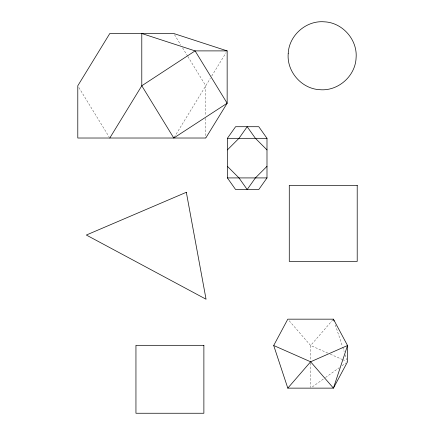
<?xml version="1.0" encoding="UTF-8"?>
<svg xmlns="http://www.w3.org/2000/svg" width="435" height="435" viewBox="0 0 435 435"><rect width="100%" height="100%" fill="white"/><g stroke="black" fill="none" stroke-linecap="round" stroke-linejoin="round"><path stroke-width="0.33" stroke-dasharray="2.17 1.63" d="M174.136 137.444L210.333 78.338M211.736 76.049L226.097 52.613M332.992 319.671L310.617 345.51L310.617 360.392M312.27 386.954L324.945 377.912M325.494 377.52L339.267 367.689M342.024 365.721L345.879 362.969M327.843 353.106L310.617 345.51L288.242 319.671M330.306 354.193L341.997 359.348M342.611 359.62L346.303 361.246M174.484 34.669L180.813 45.006M182.575 47.877L187.496 55.914M187.849 56.485L205.777 85.771L205.777 115.628M78.849 87.495L109.087 136.873M335.325 324.891L342.481 346.521M342.693 347.157L344.167 351.61M345.216 354.791L346.902 359.881M310.617 363.1L310.617 387.46M205.777 118.342L205.777 138.02"/><path stroke-width="0.65" d="M273.702 345.51L287.801 319.165L333.433 319.165L347.532 345.51L347.532 361.789L333.433 388.134L287.801 388.134L273.702 345.51L310.617 361.789L333.433 388.134L347.532 345.51L310.617 361.789L287.801 388.134M109.789 138.02L141.788 85.771L195.092 50.895L227.152 50.895L227.152 103.242L205.777 138.02L77.794 138.02L77.794 85.771L109.789 33.522L173.782 33.522L227.152 50.895M227.385 138.314L235.591 126.715L258.787 126.715L266.992 138.314L266.992 177.92L258.787 189.524L235.591 189.524L227.385 177.92L227.385 138.314L266.992 138.314M227.385 149.917L238.984 138.314L247.189 126.715L255.394 138.314L266.992 149.917M266.992 166.322L255.394 177.92L247.189 189.524L238.984 177.92L227.385 166.322M227.385 177.92L266.992 177.92M333.433 319.165L334.064 321.073M141.788 33.522L141.788 85.771L173.782 138.02L227.152 103.242L195.092 50.895L141.788 33.522M288.209 53.625C286.616 71.731 301.846 89.006 320.013 89.702C338.125 91.29 355.395 76.06 356.091 57.893C357.679 39.786 342.448 22.511 324.282 21.815C306.175 20.227 288.9 35.458 288.209 53.625M186.327 192.292L86.342 235.036L206.054 299.226L186.327 192.292M357.206 185.337L289.275 185.337L289.275 261.419L357.206 261.419L357.206 185.337M203.879 345.319L135.948 345.319L135.948 413.25L203.879 413.25L203.879 345.319"/></g></svg>
